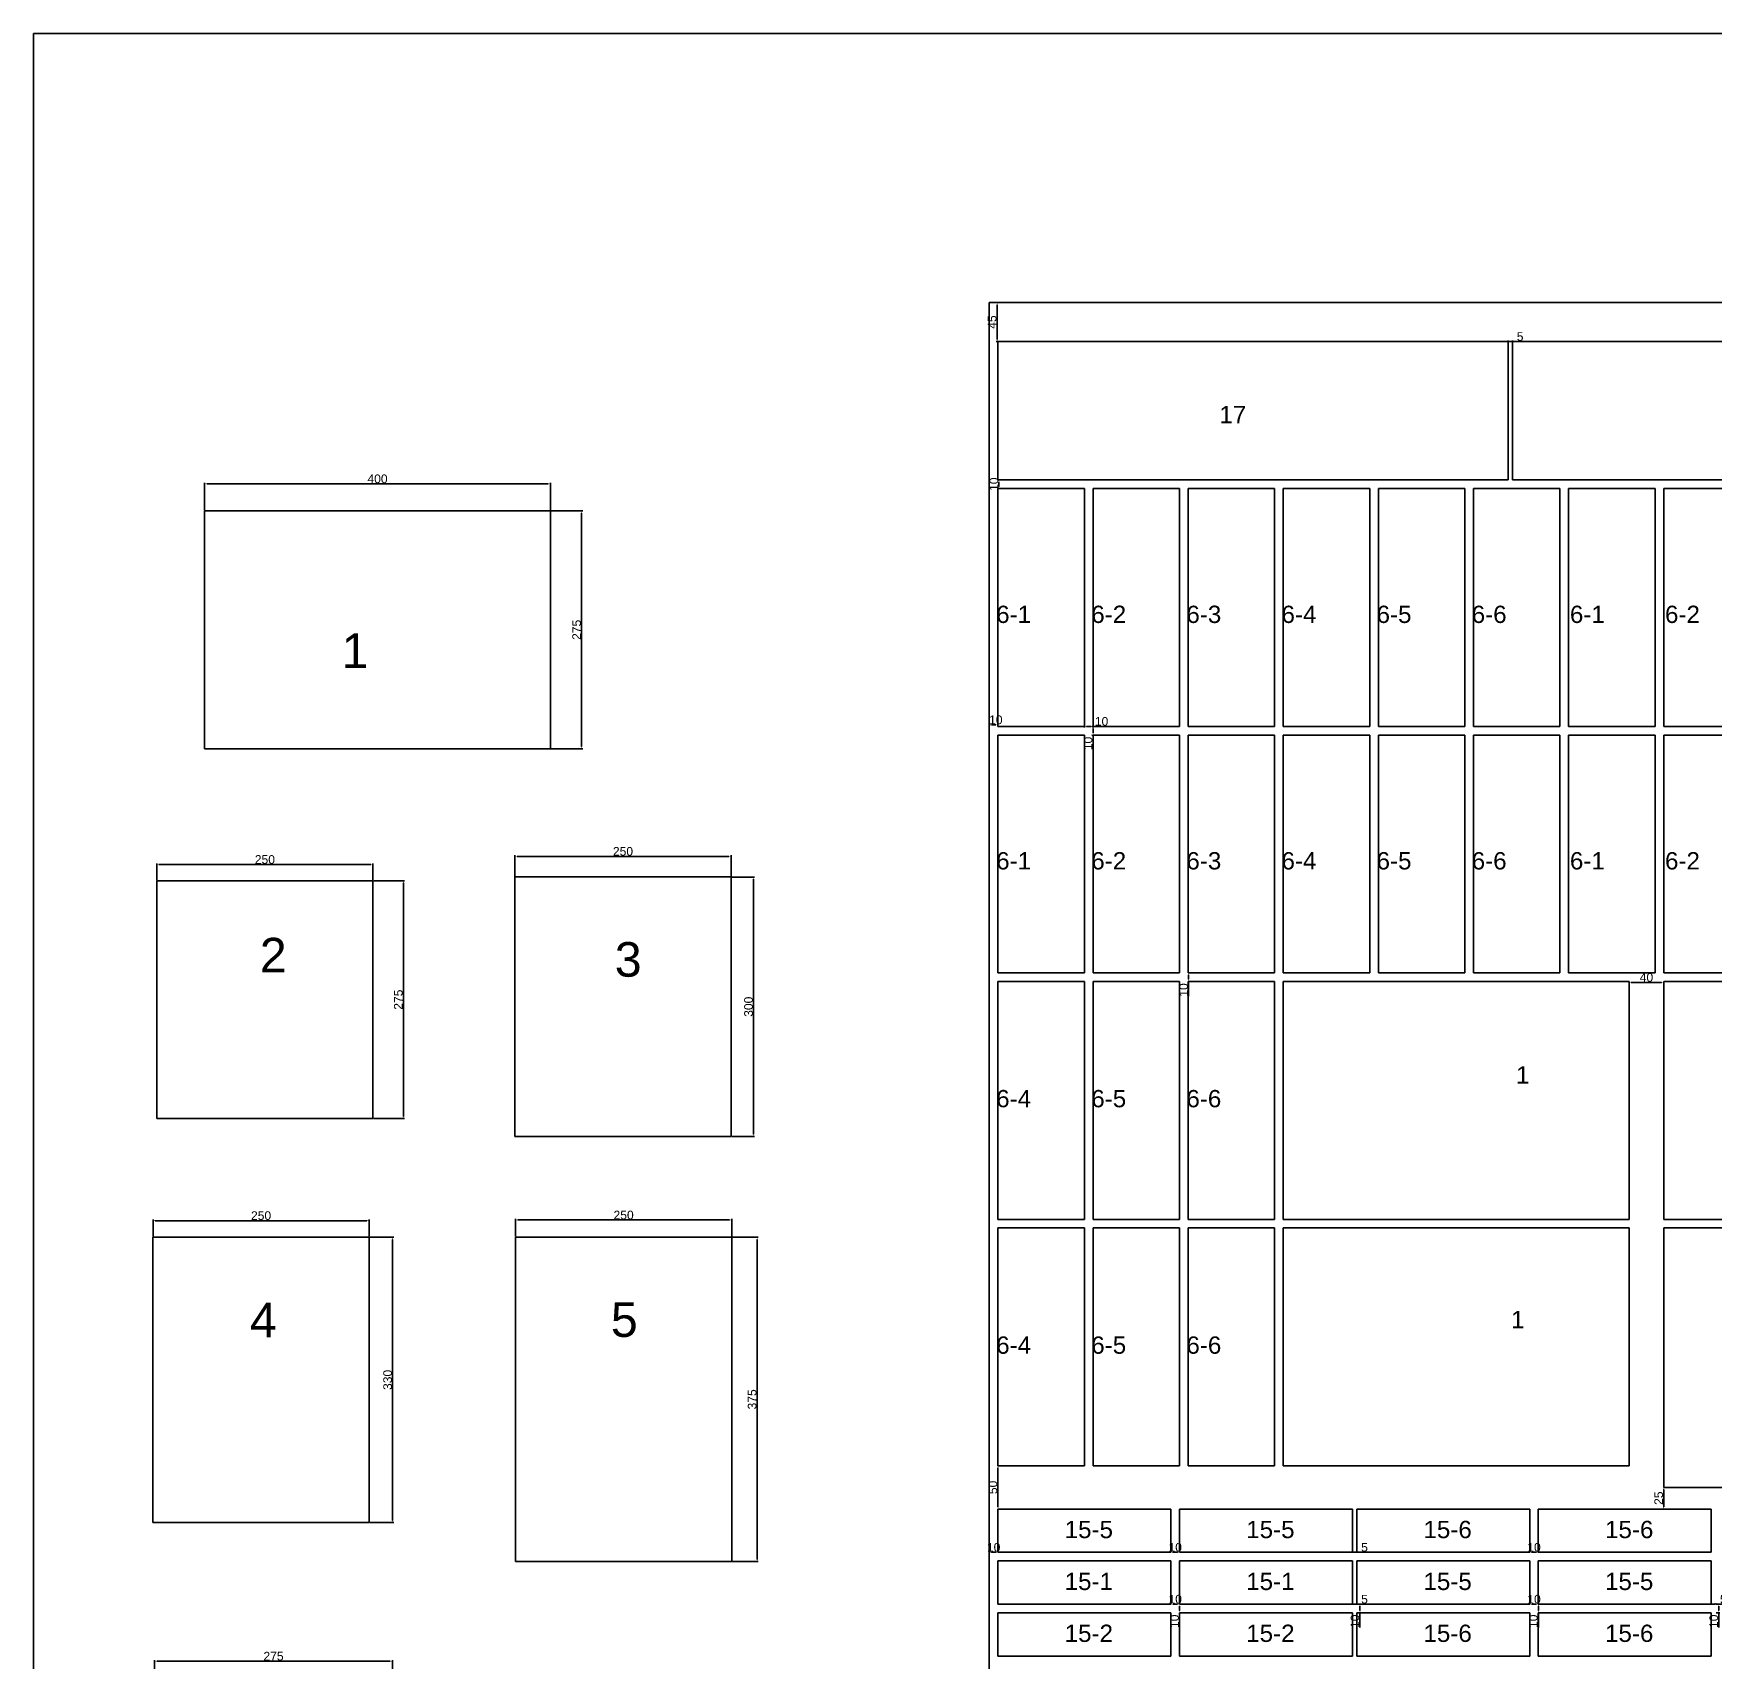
# Model space of a CAD drawing. Header units: millimetres. Extents: x 397 to 22000, y -812 to 12499.
# Drawn here: x 541 to 2484, y 1784 to 3665 of the extents above; entities that cross this region are included whole.
import ezdxf

# ---------------------------------------------------------------- set-up
doc = ezdxf.new("R2010")
doc.units = ezdxf.units.MM
doc.layers.add('尺寸标注', color=6, linetype='Continuous')
doc.layers.add('标号', color=4, linetype='Continuous')
doc.styles.get("Standard").update_dxf_attribs({"font": 'arial.ttf'})
doc.dimstyles.new('ISO-25-JHF', dxfattribs={"dimtxt": 10, "dimasz": 2.5, "dimexe": 1.25, "dimexo": 0.625, "dimtad": 1, "dimtxsty": 'Standard', "dimcen": 2.5, "dimadec": 0, "dimazin": 0, "dimtfac": 1, "dimtmove": 0, "dimatfit": 3, "dimfxl": 1, "dimarcsym": 0})

# ---------------------------------------------------------------- blocks, each defined once
blk = doc.blocks.new('*D27')
at = {"layer": 'Defpoints', "color": 0, "transparency": 16777216}
for p in [(1756.6, 2864.4), (1766.6, 2864.4), (1766.6, 2864.4)]:
    blk.add_point(p, dxfattribs=at)
at = {"layer": '尺寸标注', "color": 0, "lineweight": -2, "transparency": 16777216}
for p, q in [((1756.6, 2863.7), (1756.6, 2863.1)), ((1759.1, 2864.4), (1764.1, 2864.4)), ((1766.6, 2864.4), (1783.7, 2864.4)), ((1766.6, 2863.7), (1766.6, 2863.1))]:
    blk.add_line(p, q, dxfattribs=at)
at = {"layer": '尺寸标注', "color": 0, "transparency": 16777216}
for points in [[(1759.1, 2864.8), (1759.1, 2863.9), (1756.6, 2864.4)], [(1764.1, 2864.8), (1764.1, 2863.9), (1766.6, 2864.4)]]:
    blk.add_solid(points, dxfattribs=at)
at = {"layer": '尺寸标注', "color": 0, "transparency": 16777216, "insert": (1776.4, 2870.1), "char_height": 10, "attachment_point": 5}
blk.add_mtext('10', dxfattribs=at)
blk = doc.blocks.new('*D28')
at = {"layer": 'Defpoints', "color": 0, "transparency": 16777216}
for p in [(1766.6, 2864.4), (1766.6, 2854.4), (1766.6, 2854.4)]:
    blk.add_point(p, dxfattribs=at)
at = {"layer": '尺寸标注', "color": 0, "lineweight": -2, "transparency": 16777216}
for p, q in [((1765.9, 2864.4), (1765.3, 2864.4)), ((1766.6, 2861.9), (1766.6, 2856.9)), ((1765.9, 2854.4), (1765.3, 2854.4)), ((1766.6, 2854.4), (1766.6, 2837.3))]:
    blk.add_line(p, q, dxfattribs=at)
at = {"layer": '尺寸标注', "color": 0, "transparency": 16777216}
for points in [[(1766.1, 2861.9), (1767, 2861.9), (1766.6, 2864.4)], [(1766.1, 2856.9), (1767, 2856.9), (1766.6, 2854.4)]]:
    blk.add_solid(points, dxfattribs=at)
at = {"layer": '尺寸标注', "color": 0, "transparency": 16777216, "insert": (1760.8, 2844.6), "char_height": 10, "attachment_point": 5, "rotation": 90}
blk.add_mtext('10', dxfattribs=at)
blk = doc.blocks.new('*D29')
at = {"layer": 'Defpoints', "color": 0, "transparency": 16777216}
for p in [(1866.6, 1849.4), (1866.6, 1839.4), (1866.6, 1839.4)]:
    blk.add_point(p, dxfattribs=at)
at = {"layer": '尺寸标注', "color": 0, "lineweight": -2, "transparency": 16777216}
for p, q in [((1866.6, 1846.9), (1866.6, 1841.9)), ((1867.2, 1849.4), (1867.8, 1849.4)), ((1866.6, 1839.4), (1866.6, 1822.3)), ((1867.2, 1839.4), (1867.8, 1839.4))]:
    blk.add_line(p, q, dxfattribs=at)
at = {"layer": '尺寸标注', "color": 0, "transparency": 16777216}
for points in [[(1866.1, 1846.9), (1867, 1846.9), (1866.6, 1849.4)], [(1866.1, 1841.9), (1867, 1841.9), (1866.6, 1839.4)]]:
    blk.add_solid(points, dxfattribs=at)
at = {"layer": '尺寸标注', "color": 0, "transparency": 16777216, "insert": (1860.8, 1829.6), "char_height": 10, "attachment_point": 5, "rotation": 90}
blk.add_mtext('10', dxfattribs=at)
blk = doc.blocks.new('*D30')
at = {"layer": 'Defpoints', "color": 0, "transparency": 16777216}
for p in [(1856.6, 1849.4), (1866.6, 1849.4), (1866.6, 1849.4)]:
    blk.add_point(p, dxfattribs=at)
at = {"layer": '尺寸标注', "color": 0, "lineweight": -2, "transparency": 16777216}
for p, q in [((1856.6, 1850), (1856.6, 1850.6)), ((1859.1, 1849.4), (1864.1, 1849.4)), ((1866.6, 1850), (1866.6, 1850.6))]:
    blk.add_line(p, q, dxfattribs=at)
at = {"layer": '尺寸标注', "color": 0, "transparency": 16777216}
for points in [[(1859.1, 1849.8), (1859.1, 1848.9), (1856.6, 1849.4)], [(1864.1, 1849.8), (1864.1, 1848.9), (1866.6, 1849.4)]]:
    blk.add_solid(points, dxfattribs=at)
at = {"layer": '尺寸标注', "color": 0, "transparency": 16777216, "insert": (1861.6, 1855.1), "char_height": 10, "attachment_point": 5}
blk.add_mtext('10', dxfattribs=at)
blk = doc.blocks.new('*D31')
at = {"layer": 'Defpoints', "color": 0, "transparency": 16777216}
for p in [(2066.6, 1849.4), (2071.6, 1849.4), (2071.6, 1849.4)]:
    blk.add_point(p, dxfattribs=at)
at = {"layer": '尺寸标注', "color": 0, "lineweight": -2, "transparency": 16777216}
for p, q in [((2064.1, 1849.4), (2061.6, 1849.4)), ((2066.6, 1850), (2066.6, 1850.6)), ((2066.6, 1849.4), (2071.6, 1849.4)), ((2071.6, 1850), (2071.6, 1850.6)), ((2074.1, 1849.4), (2084.4, 1849.4))]:
    blk.add_line(p, q, dxfattribs=at)
at = {"layer": '尺寸标注', "color": 0, "transparency": 16777216}
for points in [[(2064.1, 1849.8), (2064.1, 1848.9), (2066.6, 1849.4)], [(2074.1, 1849.8), (2074.1, 1848.9), (2071.6, 1849.4)]]:
    blk.add_solid(points, dxfattribs=at)
at = {"layer": '尺寸标注', "color": 0, "transparency": 16777216, "insert": (2080.5, 1855.1), "char_height": 10, "attachment_point": 5}
blk.add_mtext('5', dxfattribs=at)
blk = doc.blocks.new('*D32')
at = {"layer": 'Defpoints', "color": 0, "transparency": 16777216}
for p in [(2071.6, 1849.4), (2071.6, 1839.4), (2075.3, 1839.4)]:
    blk.add_point(p, dxfattribs=at)
at = {"layer": '尺寸标注', "color": 0, "lineweight": -2, "transparency": 16777216}
for p, q in [((2072.2, 1849.4), (2076.5, 1849.4)), ((2075.3, 1846.9), (2075.3, 1841.9)), ((2072.2, 1839.4), (2076.5, 1839.4)), ((2075.3, 1839.4), (2075.3, 1822.3))]:
    blk.add_line(p, q, dxfattribs=at)
at = {"layer": '尺寸标注', "color": 0, "transparency": 16777216}
for points in [[(2074.9, 1846.9), (2075.7, 1846.9), (2075.3, 1849.4)], [(2074.9, 1841.9), (2075.7, 1841.9), (2075.3, 1839.4)]]:
    blk.add_solid(points, dxfattribs=at)
at = {"layer": '尺寸标注', "color": 0, "transparency": 16777216, "insert": (2069.5, 1829.6), "char_height": 10, "attachment_point": 5, "rotation": 90}
blk.add_mtext('10', dxfattribs=at)
blk = doc.blocks.new('*D2')
at = {"layer": 'Defpoints', "color": 0, "transparency": 16777216}
for p in [(2281.6, 1849.4), (2281.6, 1839.4), (2281.6, 1839.4)]:
    blk.add_point(p, dxfattribs=at)
at = {"layer": '尺寸标注', "color": 0, "lineweight": -2, "transparency": 16777216}
for p, q in [((2281.6, 1846.9), (2281.6, 1841.9)), ((2282.2, 1849.4), (2282.8, 1849.4)), ((2281.6, 1839.4), (2281.6, 1822.3)), ((2282.2, 1839.4), (2282.8, 1839.4))]:
    blk.add_line(p, q, dxfattribs=at)
at = {"layer": '尺寸标注', "color": 0, "transparency": 16777216}
for points in [[(2281.1, 1846.9), (2282, 1846.9), (2281.6, 1849.4)], [(2281.1, 1841.9), (2282, 1841.9), (2281.6, 1839.4)]]:
    blk.add_solid(points, dxfattribs=at)
at = {"layer": '尺寸标注', "color": 0, "transparency": 16777216, "insert": (2275.8, 1829.6), "char_height": 10, "attachment_point": 5, "rotation": 90}
blk.add_mtext('10', dxfattribs=at)
blk = doc.blocks.new('*D3')
at = {"layer": 'Defpoints', "color": 0, "transparency": 16777216}
for p in [(2271.6, 1849.4), (2281.6, 1849.4), (2281.6, 1849.4)]:
    blk.add_point(p, dxfattribs=at)
at = {"layer": '尺寸标注', "color": 0, "lineweight": -2, "transparency": 16777216}
for p, q in [((2271.6, 1850), (2271.6, 1850.6)), ((2274.1, 1849.4), (2279.1, 1849.4)), ((2281.6, 1850), (2281.6, 1850.6))]:
    blk.add_line(p, q, dxfattribs=at)
at = {"layer": '尺寸标注', "color": 0, "transparency": 16777216}
for points in [[(2274.1, 1849.8), (2274.1, 1848.9), (2271.6, 1849.4)], [(2279.1, 1849.8), (2279.1, 1848.9), (2281.6, 1849.4)]]:
    blk.add_solid(points, dxfattribs=at)
at = {"layer": '尺寸标注', "color": 0, "transparency": 16777216, "insert": (2276.6, 1855.1), "char_height": 10, "attachment_point": 5}
blk.add_mtext('10', dxfattribs=at)
blk = doc.blocks.new('*D4')
at = {"layer": 'Defpoints', "color": 0, "transparency": 16777216}
for p in [(2481.6, 1849.4), (2486.6, 1849.4), (2486.6, 1849.4)]:
    blk.add_point(p, dxfattribs=at)
at = {"layer": '尺寸标注', "color": 0, "lineweight": -2, "transparency": 16777216}
for p, q in [((2479.1, 1849.4), (2476.6, 1849.4)), ((2481.6, 1850), (2481.6, 1850.6)), ((2481.6, 1849.4), (2486.6, 1849.4)), ((2486.6, 1850), (2486.6, 1850.6)), ((2489.1, 1849.4), (2499.4, 1849.4))]:
    blk.add_line(p, q, dxfattribs=at)
at = {"layer": '尺寸标注', "color": 0, "transparency": 16777216}
for points in [[(2479.1, 1849.8), (2479.1, 1848.9), (2481.6, 1849.4)], [(2489.1, 1849.8), (2489.1, 1848.9), (2486.6, 1849.4)]]:
    blk.add_solid(points, dxfattribs=at)
at = {"layer": '尺寸标注', "color": 0, "transparency": 16777216, "insert": (2495.5, 1855.1), "char_height": 10, "attachment_point": 5}
blk.add_mtext('5', dxfattribs=at)
blk = doc.blocks.new('*D5')
at = {"layer": 'Defpoints', "color": 0, "transparency": 16777216}
for p in [(2486.6, 1849.4), (2486.6, 1839.4), (2490.3, 1839.4)]:
    blk.add_point(p, dxfattribs=at)
at = {"layer": '尺寸标注', "color": 0, "lineweight": -2, "transparency": 16777216}
for p, q in [((2487.2, 1849.4), (2491.5, 1849.4)), ((2490.3, 1846.9), (2490.3, 1841.9)), ((2487.2, 1839.4), (2491.5, 1839.4)), ((2490.3, 1839.4), (2490.3, 1822.3))]:
    blk.add_line(p, q, dxfattribs=at)
at = {"layer": '尺寸标注', "color": 0, "transparency": 16777216}
for points in [[(2489.9, 1846.9), (2490.7, 1846.9), (2490.3, 1849.4)], [(2489.9, 1841.9), (2490.7, 1841.9), (2490.3, 1839.4)]]:
    blk.add_solid(points, dxfattribs=at)
at = {"layer": '尺寸标注', "color": 0, "transparency": 16777216, "insert": (2484.5, 1829.6), "char_height": 10, "attachment_point": 5, "rotation": 90}
blk.add_mtext('10', dxfattribs=at)
blk = doc.blocks.new('*D33')
at = {"layer": 'Defpoints', "color": 0, "transparency": 16777216}
for p in [(1876.6, 2579.4), (1876.6, 2569.4), (1877, 2569.4)]:
    blk.add_point(p, dxfattribs=at)
at = {"layer": '尺寸标注', "color": 0, "lineweight": -2, "transparency": 16777216}
for p, q in [((1877, 2576.9), (1877, 2571.9)), ((1877, 2569.4), (1877, 2552.3)), ((1877.2, 2579.4), (1878.3, 2579.4)), ((1877.2, 2569.4), (1878.3, 2569.4))]:
    blk.add_line(p, q, dxfattribs=at)
at = {"layer": '尺寸标注', "color": 0, "transparency": 16777216}
for points in [[(1876.6, 2576.9), (1877.5, 2576.9), (1877, 2579.4)], [(1876.6, 2571.9), (1877.5, 2571.9), (1877, 2569.4)]]:
    blk.add_solid(points, dxfattribs=at)
at = {"layer": '尺寸标注', "color": 0, "transparency": 16777216, "insert": (1871.3, 2559.6), "char_height": 10, "attachment_point": 5, "rotation": 90}
blk.add_mtext('10', dxfattribs=at)
blk = doc.blocks.new('*D34')
at = {"layer": 'Defpoints', "color": 0, "transparency": 16777216}
for p in [(1646.6, 2866.2), (1646.6, 2864.4), (1656.6, 2864.4)]:
    blk.add_point(p, dxfattribs=at)
at = {"layer": '尺寸标注', "color": 0, "lineweight": -2, "transparency": 16777216}
for p, q in [((1646.6, 2865), (1646.6, 2867.4)), ((1654.1, 2866.2), (1649.1, 2866.2)), ((1656.6, 2865), (1656.6, 2867.4))]:
    blk.add_line(p, q, dxfattribs=at)
at = {"layer": '尺寸标注', "color": 0, "transparency": 16777216}
for points in [[(1649.1, 2866.6), (1649.1, 2865.8), (1646.6, 2866.2)], [(1654.1, 2866.6), (1654.1, 2865.8), (1656.6, 2866.2)]]:
    blk.add_solid(points, dxfattribs=at)
at = {"layer": '尺寸标注', "color": 0, "transparency": 16777216, "insert": (1654.1, 2871.9), "char_height": 10, "attachment_point": 5}
blk.add_mtext('10', dxfattribs=at)
blk = doc.blocks.new('*D37')
at = {"layer": 'Defpoints', "color": 0, "transparency": 16777216}
for p in [(1856.6, 1909.4), (1866.6, 1909.4), (1866.6, 1909.4)]:
    blk.add_point(p, dxfattribs=at)
at = {"layer": '尺寸标注', "color": 0, "lineweight": -2, "transparency": 16777216}
for p, q in [((1856.6, 1910), (1856.6, 1910.6)), ((1859.1, 1909.4), (1864.1, 1909.4)), ((1866.6, 1910), (1866.6, 1910.6))]:
    blk.add_line(p, q, dxfattribs=at)
at = {"layer": '尺寸标注', "color": 0, "transparency": 16777216}
for points in [[(1859.1, 1909.8), (1859.1, 1908.9), (1856.6, 1909.4)], [(1864.1, 1909.8), (1864.1, 1908.9), (1866.6, 1909.4)]]:
    blk.add_solid(points, dxfattribs=at)
at = {"layer": '尺寸标注', "color": 0, "transparency": 16777216, "insert": (1861.6, 1915.1), "char_height": 10, "attachment_point": 5}
blk.add_mtext('10', dxfattribs=at)
blk = doc.blocks.new('*D38')
at = {"layer": 'Defpoints', "color": 0, "transparency": 16777216}
for p in [(2066.6, 1909.4), (2071.6, 1909.4), (2071.6, 1909.4)]:
    blk.add_point(p, dxfattribs=at)
at = {"layer": '尺寸标注', "color": 0, "lineweight": -2, "transparency": 16777216}
for p, q in [((2064.1, 1909.4), (2061.6, 1909.4)), ((2066.6, 1910), (2066.6, 1910.6)), ((2066.6, 1909.4), (2071.6, 1909.4)), ((2071.6, 1910), (2071.6, 1910.6)), ((2074.1, 1909.4), (2084.4, 1909.4))]:
    blk.add_line(p, q, dxfattribs=at)
at = {"layer": '尺寸标注', "color": 0, "transparency": 16777216}
for points in [[(2064.1, 1909.8), (2064.1, 1908.9), (2066.6, 1909.4)], [(2074.1, 1909.8), (2074.1, 1908.9), (2071.6, 1909.4)]]:
    blk.add_solid(points, dxfattribs=at)
at = {"layer": '尺寸标注', "color": 0, "transparency": 16777216, "insert": (2080.5, 1915.1), "char_height": 10, "attachment_point": 5}
blk.add_mtext('5', dxfattribs=at)
blk = doc.blocks.new('*D18')
at = {"layer": 'Defpoints', "color": 0, "transparency": 16777216}
for p in [(2271.6, 1909.4), (2281.6, 1909.4), (2281.6, 1909.4)]:
    blk.add_point(p, dxfattribs=at)
at = {"layer": '尺寸标注', "color": 0, "lineweight": -2, "transparency": 16777216}
for p, q in [((2271.6, 1910), (2271.6, 1910.6)), ((2274.1, 1909.4), (2279.1, 1909.4)), ((2281.6, 1910), (2281.6, 1910.6))]:
    blk.add_line(p, q, dxfattribs=at)
at = {"layer": '尺寸标注', "color": 0, "transparency": 16777216}
for points in [[(2274.1, 1909.8), (2274.1, 1908.9), (2271.6, 1909.4)], [(2279.1, 1909.8), (2279.1, 1908.9), (2281.6, 1909.4)]]:
    blk.add_solid(points, dxfattribs=at)
at = {"layer": '尺寸标注', "color": 0, "transparency": 16777216, "insert": (2276.6, 1915.1), "char_height": 10, "attachment_point": 5}
blk.add_mtext('10', dxfattribs=at)
blk = doc.blocks.new('*D40')
at = {"layer": 'Defpoints', "color": 0, "transparency": 16777216}
for p in [(1646.6, 1909.4), (1646.6, 1909.4), (1656.6, 1909.4)]:
    blk.add_point(p, dxfattribs=at)
at = {"layer": '尺寸标注', "color": 0, "lineweight": -2, "transparency": 16777216}
for p, q in [((1646.6, 1910), (1646.6, 1910.6)), ((1654.1, 1909.4), (1649.1, 1909.4)), ((1656.6, 1910), (1656.6, 1910.6))]:
    blk.add_line(p, q, dxfattribs=at)
at = {"layer": '尺寸标注', "color": 0, "transparency": 16777216}
for points in [[(1649.1, 1909.8), (1649.1, 1908.9), (1646.6, 1909.4)], [(1654.1, 1909.8), (1654.1, 1908.9), (1656.6, 1909.4)]]:
    blk.add_solid(points, dxfattribs=at)
at = {"layer": '尺寸标注', "color": 0, "transparency": 16777216, "insert": (1651.6, 1915.1), "char_height": 10, "attachment_point": 5}
blk.add_mtext('10', dxfattribs=at)
blk = doc.blocks.new('*D42')
at = {"layer": 'Defpoints', "color": 0, "transparency": 16777216}
for p in [(2386.6, 2569.4), (2426.6, 2569.4), (2426.6, 2568.3)]:
    blk.add_point(p, dxfattribs=at)
at = {"layer": '尺寸标注', "color": 0, "lineweight": -2, "transparency": 16777216}
for p, q in [((2386.6, 2568.7), (2386.6, 2567)), ((2389.1, 2568.3), (2424.1, 2568.3)), ((2426.6, 2568.7), (2426.6, 2567))]:
    blk.add_line(p, q, dxfattribs=at)
at = {"layer": '尺寸标注', "color": 0, "transparency": 16777216}
for points in [[(2389.1, 2568.7), (2389.1, 2567.9), (2386.6, 2568.3)], [(2424.1, 2568.7), (2424.1, 2567.9), (2426.6, 2568.3)]]:
    blk.add_solid(points, dxfattribs=at)
at = {"layer": '尺寸标注', "color": 0, "transparency": 16777216, "insert": (2406.6, 2574), "char_height": 10, "attachment_point": 5}
blk.add_mtext('40', dxfattribs=at)
blk = doc.blocks.new('*D46')
at = {"layer": 'Defpoints', "color": 0, "transparency": 16777216}
for p in [(1656.6, 3149.4), (1657.6, 3149.4), (1656.6, 3139.4)]:
    blk.add_point(p, dxfattribs=at)
at = {"layer": '尺寸标注', "color": 0, "lineweight": -2, "transparency": 16777216}
for p, q in [((1657.2, 3149.4), (1658.9, 3149.4)), ((1657.2, 3139.4), (1658.9, 3139.4)), ((1657.6, 3141.9), (1657.6, 3146.9))]:
    blk.add_line(p, q, dxfattribs=at)
at = {"layer": '尺寸标注', "color": 0, "transparency": 16777216}
for points in [[(1657.2, 3146.9), (1658.1, 3146.9), (1657.6, 3149.4)], [(1657.2, 3141.9), (1658.1, 3141.9), (1657.6, 3139.4)]]:
    blk.add_solid(points, dxfattribs=at)
at = {"layer": '尺寸标注', "color": 0, "transparency": 16777216, "insert": (1651.9, 3144.4), "char_height": 10, "attachment_point": 5, "rotation": 90}
blk.add_mtext('10', dxfattribs=at)
blk = doc.blocks.new('*D47')
at = {"layer": 'Defpoints', "color": 0, "transparency": 16777216}
for p in [(1139, 3144.8), (739, 3113.5), (1139, 3113.5)]:
    blk.add_point(p, dxfattribs=at)
at = {"layer": '尺寸标注', "color": 0, "lineweight": -2, "transparency": 16777216}
for p, q in [((739, 3114.2), (739, 3146.1)), ((741.5, 3144.8), (1136.5, 3144.8)), ((1139, 3114.2), (1139, 3146.1))]:
    blk.add_line(p, q, dxfattribs=at)
at = {"layer": '尺寸标注', "color": 0, "transparency": 16777216}
for points in [[(741.5, 3145.2), (741.5, 3144.4), (739, 3144.8)], [(1136.5, 3145.2), (1136.5, 3144.4), (1139, 3144.8)]]:
    blk.add_solid(points, dxfattribs=at)
at = {"layer": '尺寸标注', "color": 0, "transparency": 16777216, "insert": (939, 3150.6), "char_height": 10, "attachment_point": 5}
blk.add_mtext('400', dxfattribs=at)
blk = doc.blocks.new('*D48')
at = {"layer": 'Defpoints', "color": 0, "transparency": 16777216}
for p in [(1139, 3113.5), (1139, 2838.5), (1175, 2838.5)]:
    blk.add_point(p, dxfattribs=at)
at = {"layer": '尺寸标注', "color": 0, "lineweight": -2, "transparency": 16777216}
for p, q in [((1139.6, 3113.5), (1176.3, 3113.5)), ((1175, 3111), (1175, 2841)), ((1139.6, 2838.5), (1176.3, 2838.5))]:
    blk.add_line(p, q, dxfattribs=at)
at = {"layer": '尺寸标注', "color": 0, "transparency": 16777216}
for points in [[(1174.6, 3111), (1175.4, 3111), (1175, 3113.5)], [(1174.6, 2841), (1175.4, 2841), (1175, 2838.5)]]:
    blk.add_solid(points, dxfattribs=at)
at = {"layer": '尺寸标注', "color": 0, "transparency": 16777216, "insert": (1169.3, 2976), "char_height": 10, "attachment_point": 5, "rotation": 90}
blk.add_mtext('275', dxfattribs=at)
blk = doc.blocks.new('*D49')
at = {"layer": 'Defpoints', "color": 0, "transparency": 16777216}
for p in [(933.7, 2704.6), (683.7, 2685.9), (933.7, 2685.9)]:
    blk.add_point(p, dxfattribs=at)
at = {"layer": '尺寸标注', "color": 0, "lineweight": -2, "transparency": 16777216}
for p, q in [((683.7, 2686.6), (683.7, 2705.9)), ((686.2, 2704.6), (931.2, 2704.6)), ((933.7, 2686.6), (933.7, 2705.9))]:
    blk.add_line(p, q, dxfattribs=at)
at = {"layer": '尺寸标注', "color": 0, "transparency": 16777216}
for points in [[(686.2, 2705), (686.2, 2704.2), (683.7, 2704.6)], [(931.2, 2705), (931.2, 2704.2), (933.7, 2704.6)]]:
    blk.add_solid(points, dxfattribs=at)
at = {"layer": '尺寸标注', "color": 0, "transparency": 16777216, "insert": (808.7, 2710.4), "char_height": 10, "attachment_point": 5}
blk.add_mtext('250', dxfattribs=at)
blk = doc.blocks.new('*D50')
at = {"layer": 'Defpoints', "color": 0, "transparency": 16777216}
for p in [(933.7, 2685.9), (933.7, 2410.9), (968.9, 2410.9)]:
    blk.add_point(p, dxfattribs=at)
at = {"layer": '尺寸标注', "color": 0, "lineweight": -2, "transparency": 16777216}
for p, q in [((934.3, 2685.9), (970.1, 2685.9)), ((968.9, 2683.4), (968.9, 2413.4)), ((934.3, 2410.9), (970.1, 2410.9))]:
    blk.add_line(p, q, dxfattribs=at)
at = {"layer": '尺寸标注', "color": 0, "transparency": 16777216}
for points in [[(968.5, 2683.4), (969.3, 2683.4), (968.9, 2685.9)], [(968.5, 2413.4), (969.3, 2413.4), (968.9, 2410.9)]]:
    blk.add_solid(points, dxfattribs=at)
at = {"layer": '尺寸标注', "color": 0, "transparency": 16777216, "insert": (963.1, 2548.4), "char_height": 10, "attachment_point": 5, "rotation": 90}
blk.add_mtext('275', dxfattribs=at)
blk = doc.blocks.new('*D51')
at = {"layer": 'Defpoints', "color": 0, "transparency": 16777216}
for p in [(1347.9, 2714), (1097.9, 2690.2), (1347.9, 2690.2)]:
    blk.add_point(p, dxfattribs=at)
at = {"layer": '尺寸标注', "color": 0, "lineweight": -2, "transparency": 16777216}
for p, q in [((1097.9, 2690.9), (1097.9, 2715.3)), ((1100.4, 2714), (1345.4, 2714)), ((1347.9, 2690.9), (1347.9, 2715.3))]:
    blk.add_line(p, q, dxfattribs=at)
at = {"layer": '尺寸标注', "color": 0, "transparency": 16777216}
for points in [[(1100.4, 2714.4), (1100.4, 2713.6), (1097.9, 2714)], [(1345.4, 2714.4), (1345.4, 2713.6), (1347.9, 2714)]]:
    blk.add_solid(points, dxfattribs=at)
at = {"layer": '尺寸标注', "color": 0, "transparency": 16777216, "insert": (1222.9, 2719.8), "char_height": 10, "attachment_point": 5}
blk.add_mtext('250', dxfattribs=at)
blk = doc.blocks.new('*D52')
at = {"layer": 'Defpoints', "color": 0, "transparency": 16777216}
for p in [(1347.9, 2690.2), (1347.9, 2390.2), (1373.8, 2390.2)]:
    blk.add_point(p, dxfattribs=at)
at = {"layer": '尺寸标注', "color": 0, "lineweight": -2, "transparency": 16777216}
for p, q in [((1348.6, 2690.2), (1375.1, 2690.2)), ((1373.8, 2687.7), (1373.8, 2392.7)), ((1348.6, 2390.2), (1375.1, 2390.2))]:
    blk.add_line(p, q, dxfattribs=at)
at = {"layer": '尺寸标注', "color": 0, "transparency": 16777216}
for points in [[(1373.4, 2687.7), (1374.3, 2687.7), (1373.8, 2690.2)], [(1373.4, 2392.7), (1374.3, 2392.7), (1373.8, 2390.2)]]:
    blk.add_solid(points, dxfattribs=at)
at = {"layer": '尺寸标注', "color": 0, "transparency": 16777216, "insert": (1368.1, 2540.2), "char_height": 10, "attachment_point": 5, "rotation": 90}
blk.add_mtext('300', dxfattribs=at)
blk = doc.blocks.new('*D53')
at = {"layer": 'Defpoints', "color": 0, "transparency": 16777216}
for p in [(929.3, 2292.8), (679.3, 2273.7), (929.3, 2273.7)]:
    blk.add_point(p, dxfattribs=at)
at = {"layer": '尺寸标注', "color": 0, "lineweight": -2, "transparency": 16777216}
for p, q in [((679.3, 2274.4), (679.3, 2294.1)), ((681.8, 2292.8), (926.8, 2292.8)), ((929.3, 2274.4), (929.3, 2294.1))]:
    blk.add_line(p, q, dxfattribs=at)
at = {"layer": '尺寸标注', "color": 0, "transparency": 16777216}
for points in [[(681.8, 2293.3), (681.8, 2292.4), (679.3, 2292.8)], [(926.8, 2293.3), (926.8, 2292.4), (929.3, 2292.8)]]:
    blk.add_solid(points, dxfattribs=at)
at = {"layer": '尺寸标注', "color": 0, "transparency": 16777216, "insert": (804.3, 2298.6), "char_height": 10, "attachment_point": 5}
blk.add_mtext('250', dxfattribs=at)
blk = doc.blocks.new('*D54')
at = {"layer": 'Defpoints', "color": 0, "transparency": 16777216}
for p in [(929.3, 2273.7), (929.3, 1943.7), (956.4, 1943.7)]:
    blk.add_point(p, dxfattribs=at)
at = {"layer": '尺寸标注', "color": 0, "lineweight": -2, "transparency": 16777216}
for p, q in [((929.9, 2273.7), (957.7, 2273.7)), ((956.4, 2271.2), (956.4, 1946.2)), ((929.9, 1943.7), (957.7, 1943.7))]:
    blk.add_line(p, q, dxfattribs=at)
at = {"layer": '尺寸标注', "color": 0, "transparency": 16777216}
for points in [[(956, 2271.2), (956.9, 2271.2), (956.4, 2273.7)], [(956, 1946.2), (956.9, 1946.2), (956.4, 1943.7)]]:
    blk.add_solid(points, dxfattribs=at)
at = {"layer": '尺寸标注', "color": 0, "transparency": 16777216, "insert": (950.7, 2108.7), "char_height": 10, "attachment_point": 5, "rotation": 90}
blk.add_mtext('330', dxfattribs=at)
blk = doc.blocks.new('*D55')
at = {"layer": 'Defpoints', "color": 0, "transparency": 16777216}
for p in [(1348.6, 2293.6), (1098.6, 2273.7), (1348.6, 2273.7)]:
    blk.add_point(p, dxfattribs=at)
at = {"layer": '尺寸标注', "color": 0, "lineweight": -2, "transparency": 16777216}
for p, q in [((1098.6, 2274.4), (1098.6, 2294.8)), ((1101.1, 2293.6), (1346.1, 2293.6)), ((1348.6, 2274.4), (1348.6, 2294.8))]:
    blk.add_line(p, q, dxfattribs=at)
at = {"layer": '尺寸标注', "color": 0, "transparency": 16777216}
for points in [[(1101.1, 2294), (1101.1, 2293.2), (1098.6, 2293.6)], [(1346.1, 2294), (1346.1, 2293.2), (1348.6, 2293.6)]]:
    blk.add_solid(points, dxfattribs=at)
at = {"layer": '尺寸标注', "color": 0, "transparency": 16777216, "insert": (1223.6, 2299.3), "char_height": 10, "attachment_point": 5}
blk.add_mtext('250', dxfattribs=at)
blk = doc.blocks.new('*D56')
at = {"layer": 'Defpoints', "color": 0, "transparency": 16777216}
for p in [(1348.6, 2273.7), (1348.6, 1898.7), (1378, 1898.7)]:
    blk.add_point(p, dxfattribs=at)
at = {"layer": '尺寸标注', "color": 0, "lineweight": -2, "transparency": 16777216}
for p, q in [((1349.2, 2273.7), (1379.3, 2273.7)), ((1378, 2271.2), (1378, 1901.2)), ((1349.2, 1898.7), (1379.3, 1898.7))]:
    blk.add_line(p, q, dxfattribs=at)
at = {"layer": '尺寸标注', "color": 0, "transparency": 16777216}
for points in [[(1377.6, 2271.2), (1378.4, 2271.2), (1378, 2273.7)], [(1377.6, 1901.2), (1378.4, 1901.2), (1378, 1898.7)]]:
    blk.add_solid(points, dxfattribs=at)
at = {"layer": '尺寸标注', "color": 0, "transparency": 16777216, "insert": (1372.3, 2086.2), "char_height": 10, "attachment_point": 5, "rotation": 90}
blk.add_mtext('375', dxfattribs=at)
blk = doc.blocks.new('*D57')
at = {"layer": 'Defpoints', "color": 0, "transparency": 16777216}
for p in [(956.2, 1783.5), (681.2, 1756.5), (956.2, 1756.5)]:
    blk.add_point(p, dxfattribs=at)
at = {"layer": '尺寸标注', "color": 0, "lineweight": -2, "transparency": 16777216}
for p, q in [((681.2, 1757.1), (681.2, 1784.7)), ((683.7, 1783.5), (953.7, 1783.5)), ((956.2, 1757.1), (956.2, 1784.7))]:
    blk.add_line(p, q, dxfattribs=at)
at = {"layer": '尺寸标注', "color": 0, "transparency": 16777216}
for points in [[(683.7, 1783.9), (683.7, 1783.1), (681.2, 1783.5)], [(953.7, 1783.9), (953.7, 1783.1), (956.2, 1783.5)]]:
    blk.add_solid(points, dxfattribs=at)
at = {"layer": '尺寸标注', "color": 0, "transparency": 16777216, "insert": (818.7, 1789.2), "char_height": 10, "attachment_point": 5}
blk.add_mtext('275', dxfattribs=at)
blk = doc.blocks.new('*D61')
at = {"layer": 'Defpoints', "color": 0, "transparency": 16777216}
for p in [(2246.6, 3309.4), (2251.6, 3309.4), (2251.6, 3309.4)]:
    blk.add_point(p, dxfattribs=at)
at = {"layer": '尺寸标注', "color": 0, "lineweight": -2, "transparency": 16777216}
for p, q in [((2244.1, 3309.4), (2241.6, 3309.4)), ((2246.6, 3310), (2246.6, 3310.6)), ((2246.6, 3309.4), (2251.6, 3309.4)), ((2251.6, 3310), (2251.6, 3310.6)), ((2254.1, 3309.4), (2264.4, 3309.4))]:
    blk.add_line(p, q, dxfattribs=at)
at = {"layer": '尺寸标注', "color": 0, "transparency": 16777216}
for points in [[(2244.1, 3309.8), (2244.1, 3308.9), (2246.6, 3309.4)], [(2254.1, 3309.8), (2254.1, 3308.9), (2251.6, 3309.4)]]:
    blk.add_solid(points, dxfattribs=at)
at = {"layer": '尺寸标注', "color": 0, "transparency": 16777216, "insert": (2260.5, 3315.1), "char_height": 10, "attachment_point": 5}
blk.add_mtext('5', dxfattribs=at)
blk = doc.blocks.new('*D64')
at = {"layer": 'Defpoints', "color": 0, "transparency": 16777216}
for p in [(1655.6, 3354.4), (1656.6, 3354.4), (1656.6, 3309.4)]:
    blk.add_point(p, dxfattribs=at)
at = {"layer": '尺寸标注', "color": 0, "lineweight": -2, "transparency": 16777216}
for p, q in [((1655.9, 3354.4), (1654.4, 3354.4)), ((1655.6, 3311.9), (1655.6, 3351.9)), ((1655.9, 3309.4), (1654.4, 3309.4))]:
    blk.add_line(p, q, dxfattribs=at)
at = {"layer": '尺寸标注', "color": 0, "transparency": 16777216}
for points in [[(1655.2, 3351.9), (1656.1, 3351.9), (1655.6, 3354.4)], [(1655.2, 3311.9), (1656.1, 3311.9), (1655.6, 3309.4)]]:
    blk.add_solid(points, dxfattribs=at)
at = {"layer": '尺寸标注', "color": 0, "transparency": 16777216, "insert": (1649.9, 3331.9), "char_height": 10, "attachment_point": 5, "rotation": 90}
blk.add_mtext('45', dxfattribs=at)
blk = doc.blocks.new('*D65')
at = {"layer": 'Defpoints', "color": 0, "transparency": 16777216}
for p in [(1656.6, 2009.4), (1656.6, 1959.4), (1656.6, 1959.4)]:
    blk.add_point(p, dxfattribs=at)
at = {"layer": '尺寸标注', "color": 0, "lineweight": -2, "transparency": 16777216}
for p, q in [((1656.6, 2006.9), (1656.6, 1961.9)), ((1657.2, 2009.4), (1657.8, 2009.4)), ((1657.2, 1959.4), (1657.8, 1959.4))]:
    blk.add_line(p, q, dxfattribs=at)
at = {"layer": '尺寸标注', "color": 0, "transparency": 16777216}
for points in [[(1656.1, 2006.9), (1657, 2006.9), (1656.6, 2009.4)], [(1656.1, 1961.9), (1657, 1961.9), (1656.6, 1959.4)]]:
    blk.add_solid(points, dxfattribs=at)
at = {"layer": '尺寸标注', "color": 0, "transparency": 16777216, "insert": (1650.8, 1984.4), "char_height": 10, "attachment_point": 5, "rotation": 90}
blk.add_mtext('50', dxfattribs=at)
blk = doc.blocks.new('*D66')
at = {"layer": 'Defpoints', "color": 0, "transparency": 16777216}
for p in [(2426.6, 1984.4), (2426.6, 1959.4), (2426.6, 1959.4)]:
    blk.add_point(p, dxfattribs=at)
at = {"layer": '尺寸标注', "color": 0, "lineweight": -2, "transparency": 16777216}
for p, q in [((2426.6, 1981.9), (2426.6, 1961.9)), ((2427.2, 1984.4), (2427.8, 1984.4)), ((2427.2, 1959.4), (2427.8, 1959.4))]:
    blk.add_line(p, q, dxfattribs=at)
at = {"layer": '尺寸标注', "color": 0, "transparency": 16777216}
for points in [[(2426.1, 1981.9), (2427, 1981.9), (2426.6, 1984.4)], [(2426.1, 1961.9), (2427, 1961.9), (2426.6, 1959.4)]]:
    blk.add_solid(points, dxfattribs=at)
at = {"layer": '尺寸标注', "color": 0, "transparency": 16777216, "insert": (2420.8, 1971.9), "char_height": 10, "attachment_point": 5, "rotation": 90}
blk.add_mtext('25', dxfattribs=at)

msp = doc.modelspace()

# ---------------------------------------------------------------- linework, layer by layer
for p, q in [((1646.554, 1639.366), (1646.554, 3354.366)), ((4046.554, 3354.366), (1646.554, 3354.366)), ((1656.554, 3309.366), (1656.554, 3149.366)), ((2246.554, 3309.366), (1656.554, 3309.366)), ((2246.554, 3149.366), (2246.554, 3309.366)), ((2251.554, 3309.366), (2251.554, 3149.366)), ((2841.554, 3309.366), (2251.554, 3309.366)), ((1656.554, 3149.366), (2246.554, 3149.366)), ((2251.554, 3149.366), (2841.554, 3149.366)), ((1656.554, 2864.366), (1656.554, 3139.366)), ((1656.554, 3139.366), (1756.554, 3139.366)), ((1756.554, 3139.366), (1756.554, 2864.366)), ((1766.554, 2864.366), (1766.554, 3139.366)), ((1766.554, 3139.366), (1866.554, 3139.366)), ((1866.554, 3139.366), (1866.554, 2864.366)), ((1876.554, 2864.366), (1876.554, 3139.366)), ((1876.554, 3139.366), (1976.554, 3139.366)), ((1976.554, 3139.366), (1976.554, 2864.366)), ((1986.554, 2864.366), (1986.554, 3139.366)), ((1986.554, 3139.366), (2086.554, 3139.366)), ((2086.554, 3139.366), (2086.554, 2864.366)), ((2096.554, 2864.366), (2096.554, 3139.366)), ((2096.554, 3139.366), (2196.554, 3139.366)), ((2196.554, 3139.366), (2196.554, 2864.366)), ((2206.554, 2864.366), (2206.554, 3139.366)), ((2206.554, 3139.366), (2306.554, 3139.366)), ((2306.554, 3139.366), (2306.554, 2864.366)), ((2316.554, 2864.366), (2316.554, 3139.366)), ((2316.554, 3139.366), (2416.554, 3139.366)), ((2416.554, 3139.366), (2416.554, 2864.366)), ((2426.554, 2864.366), (2426.554, 3139.366)), ((2426.554, 3139.366), (2526.554, 3139.366)), ((738.971, 2838.548), (738.971, 3113.548)), ((1138.971, 3113.548), (738.971, 3113.548)), ((1138.971, 3113.548), (1138.971, 2838.548)), ((1756.554, 2864.366), (1656.554, 2864.366)), ((1866.554, 2864.366), (1766.554, 2864.366)), ((1976.554, 2864.366), (1876.554, 2864.366)), ((2086.554, 2864.366), (1986.554, 2864.366)), ((2196.554, 2864.366), (2096.554, 2864.366)), ((2306.554, 2864.366), (2206.554, 2864.366)), ((2416.554, 2864.366), (2316.554, 2864.366)), ((2526.554, 2864.366), (2426.554, 2864.366)), ((1138.971, 2838.548), (738.971, 2838.548)), ((1656.554, 2579.366), (1656.554, 2854.366)), ((1656.554, 2854.366), (1756.554, 2854.366)), ((1756.554, 2854.366), (1756.554, 2579.366)), ((1766.554, 2579.366), (1766.554, 2854.366)), ((1766.554, 2854.366), (1866.554, 2854.366)), ((1866.554, 2854.366), (1866.554, 2579.366)), ((1876.554, 2579.366), (1876.554, 2854.366)), ((1876.554, 2854.366), (1976.554, 2854.366)), ((1976.554, 2854.366), (1976.554, 2579.366)), ((1986.554, 2579.366), (1986.554, 2854.366)), ((1986.554, 2854.366), (2086.554, 2854.366)), ((2086.554, 2854.366), (2086.554, 2579.366)), ((2096.554, 2579.366), (2096.554, 2854.366)), ((2096.554, 2854.366), (2196.554, 2854.366)), ((2196.554, 2854.366), (2196.554, 2579.366)), ((2206.554, 2579.366), (2206.554, 2854.366)), ((2206.554, 2854.366), (2306.554, 2854.366)), ((2306.554, 2854.366), (2306.554, 2579.366)), ((2316.554, 2579.366), (2316.554, 2854.366)), ((2316.554, 2854.366), (2416.554, 2854.366)), ((2416.554, 2854.366), (2416.554, 2579.366)), ((2426.554, 2579.366), (2426.554, 2854.366)), ((2426.554, 2854.366), (2526.554, 2854.366)), ((683.675, 2685.945), (933.675, 2685.945)), ((683.675, 2410.945), (683.675, 2685.945)), ((933.675, 2685.945), (933.675, 2410.945)), ((1347.949, 2690.236), (1097.949, 2690.236)), ((1097.949, 2690.236), (1097.949, 2390.236)), ((1347.949, 2390.236), (1347.949, 2690.236)), ((1756.554, 2579.366), (1656.554, 2579.366)), ((1656.554, 2294.366), (1656.554, 2569.366)), ((1656.554, 2569.366), (1756.554, 2569.366)), ((1756.554, 2569.366), (1756.554, 2294.366)), ((1866.554, 2579.366), (1766.554, 2579.366)), ((1766.554, 2294.366), (1766.554, 2569.366)), ((1766.554, 2569.366), (1866.554, 2569.366)), ((1866.554, 2569.366), (1866.554, 2294.366)), ((1976.554, 2579.366), (1876.554, 2579.366)), ((1876.554, 2294.366), (1876.554, 2569.366)), ((1876.554, 2569.366), (1976.554, 2569.366)), ((1976.554, 2569.366), (1976.554, 2294.366)), ((2086.554, 2579.366), (1986.554, 2579.366)), ((1986.554, 2569.366), (2386.554, 2569.366)), ((1986.554, 2294.366), (1986.554, 2569.366)), ((2196.554, 2579.366), (2096.554, 2579.366)), ((2306.554, 2579.366), (2206.554, 2579.366)), ((2416.554, 2579.366), (2316.554, 2579.366)), ((2386.554, 2569.366), (2386.554, 2294.366)), ((2526.554, 2579.366), (2426.554, 2579.366)), ((2676.554, 2569.366), (2426.554, 2569.366)), ((2426.554, 2569.366), (2426.554, 2294.366)), ((933.675, 2410.945), (683.675, 2410.945)), ((1097.949, 2390.236), (1347.949, 2390.236)), ((1756.554, 2294.366), (1656.554, 2294.366)), ((1866.554, 2294.366), (1766.554, 2294.366)), ((1976.554, 2294.366), (1876.554, 2294.366)), ((2386.554, 2294.366), (1986.554, 2294.366)), ((2426.554, 2294.366), (2676.554, 2294.366)), ((929.278, 2273.74), (679.278, 2273.74)), ((679.278, 2273.74), (679.278, 1943.74)), ((929.278, 1943.74), (929.278, 2273.74)), ((1348.593, 2273.74), (1098.593, 2273.74)), ((1098.593, 2273.74), (1098.593, 1898.74)), ((1348.593, 1898.74), (1348.593, 2273.74)), ((1656.554, 2009.366), (1656.554, 2284.366)), ((1656.554, 2284.366), (1756.554, 2284.366)), ((1756.554, 2284.366), (1756.554, 2009.366)), ((1766.554, 2009.366), (1766.554, 2284.366)), ((1766.554, 2284.366), (1866.554, 2284.366)), ((1866.554, 2284.366), (1866.554, 2009.366)), ((1876.554, 2009.366), (1876.554, 2284.366)), ((1876.554, 2284.366), (1976.554, 2284.366)), ((1976.554, 2284.366), (1976.554, 2009.366)), ((1986.554, 2284.366), (2386.554, 2284.366)), ((1986.554, 2009.366), (1986.554, 2284.366)), ((2386.554, 2284.366), (2386.554, 2009.366)), ((2676.554, 2284.366), (2426.554, 2284.366)), ((2426.554, 2284.366), (2426.554, 1984.366)), ((1756.554, 2009.366), (1656.554, 2009.366)), ((1866.554, 2009.366), (1766.554, 2009.366)), ((1976.554, 2009.366), (1876.554, 2009.366)), ((2386.554, 2009.366), (1986.554, 2009.366)), ((2426.554, 1984.366), (2676.554, 1984.366)), ((679.278, 1943.74), (929.278, 1943.74)), ((1656.554, 1909.366), (1656.554, 1959.366)), ((1656.554, 1959.366), (1856.554, 1959.366)), ((1856.554, 1959.366), (1856.554, 1909.366)), ((1866.554, 1909.366), (1866.554, 1959.366)), ((1866.554, 1959.366), (2066.554, 1959.366)), ((2066.554, 1959.366), (2066.554, 1909.366)), ((2071.554, 1909.366), (2071.554, 1959.366)), ((2071.554, 1959.366), (2271.554, 1959.366)), ((2271.554, 1959.366), (2271.554, 1909.366)), ((2281.554, 1909.366), (2281.554, 1959.366)), ((2281.554, 1959.366), (2481.554, 1959.366)), ((2481.554, 1959.366), (2481.554, 1909.366)), ((1856.554, 1909.366), (1656.554, 1909.366)), ((2066.554, 1909.366), (1866.554, 1909.366)), ((2271.554, 1909.366), (2071.554, 1909.366)), ((2481.554, 1909.366), (2281.554, 1909.366)), ((1098.593, 1898.74), (1348.593, 1898.74)), ((1656.554, 1849.366), (1656.554, 1899.366)), ((1656.554, 1899.366), (1856.554, 1899.366)), ((1856.554, 1899.366), (1856.554, 1849.366)), ((1866.554, 1849.366), (1866.554, 1899.366)), ((1866.554, 1899.366), (2066.554, 1899.366)), ((2066.554, 1899.366), (2066.554, 1849.366)), ((2071.554, 1849.366), (2071.554, 1899.366)), ((2071.554, 1899.366), (2271.554, 1899.366)), ((2271.554, 1899.366), (2271.554, 1849.366)), ((2281.554, 1849.366), (2281.554, 1899.366)), ((2281.554, 1899.366), (2481.554, 1899.366)), ((2481.554, 1899.366), (2481.554, 1849.366)), ((1856.554, 1849.366), (1656.554, 1849.366)), ((2066.554, 1849.366), (1866.554, 1849.366)), ((2271.554, 1849.366), (2071.554, 1849.366)), ((2481.554, 1849.366), (2281.554, 1849.366)), ((1656.554, 1789.366), (1656.554, 1839.366)), ((1656.554, 1839.366), (1856.554, 1839.366)), ((1856.554, 1839.366), (1856.554, 1789.366)), ((1866.554, 1789.366), (1866.554, 1839.366)), ((1866.554, 1839.366), (2066.554, 1839.366)), ((2066.554, 1839.366), (2066.554, 1789.366)), ((2071.554, 1789.366), (2071.554, 1839.366)), ((2071.554, 1839.366), (2271.554, 1839.366)), ((2271.554, 1839.366), (2271.554, 1789.366)), ((2281.554, 1789.366), (2281.554, 1839.366)), ((2281.554, 1839.366), (2481.554, 1839.366)), ((2481.554, 1839.366), (2481.554, 1789.366)), ((1856.554, 1789.366), (1656.554, 1789.366)), ((2066.554, 1789.366), (1866.554, 1789.366)), ((2271.554, 1789.366), (2071.554, 1789.366)), ((2481.554, 1789.366), (2281.554, 1789.366))]:
    msp.add_line(p, q)
msp.add_lwpolyline([(541.191, 3665.437), (4343.541, 3665.437), (4321.763, 786.219), (541.191, 786.219)], close=True)

# ---------------------------------------------------------------- texts
at = {"layer": '标号', "attachment_point": 7}
for s, insert, char_height in [('17 ', (1912.706, 3214.98), 20), ('6-1 ', (1654.496, 2983.654), 20), ('6-2 ', (1764.496, 2983.654), 20), ('6-3 ', (1874.496, 2983.654), 20), ('6-4 ', (1984.496, 2983.654), 20), ('6-5 ', (2094.496, 2983.654), 20), ('6-6 ', (2204.496, 2983.654), 20), ('6-1 ', (2318.081, 2983.654), 20), ('6-2 ', (2428.081, 2983.654), 20), ('1 ', (897.456, 2931.927), 40), ('6-1 ', (1654.496, 2698.654), 20), ('6-2 ', (1764.496, 2698.654), 20), ('6-3 ', (1874.496, 2698.654), 20), ('6-4 ', (1984.496, 2698.654), 20), ('6-5 ', (2094.496, 2698.654), 20), ('6-6 ', (2204.496, 2698.654), 20), ('6-1 ', (2318.081, 2698.654), 20), ('6-2 ', (2428.081, 2698.654), 20), ('2 ', (802.816, 2579.872), 40), ('3 ', (1213.394, 2574.364), 40), ('1 ', (2255.695, 2451.393), 20), ('6-4 ', (1654.496, 2423.654), 20), ('6-5 ', (1764.496, 2423.654), 20), ('6-6 ', (1874.496, 2423.654), 20), ('4 ', (791.258, 2157.868), 40), ('5 ', (1208.855, 2157.868), 40), ('1 ', (2249.964, 2168.494), 20), ('6-4 ', (1654.496, 2138.654), 20), ('6-5 ', (1764.496, 2138.654), 20), ('6-6 ', (1874.496, 2138.654), 20), ('15-5', (1733.709, 1925.429), 20), ('15-5', (1943.709, 1925.429), 20), ('15-6', (2148.709, 1925.429), 20), ('15-6', (2358.709, 1925.429), 20), ('15-1', (1733.709, 1865.429), 20), ('15-1', (1943.709, 1865.429), 20), ('15-5', (2148.709, 1865.429), 20), ('15-5', (2358.709, 1865.429), 20), ('15-2', (1733.709, 1805.429), 20), ('15-2', (1943.709, 1805.429), 20), ('15-6', (2148.709, 1805.429), 20), ('15-6', (2358.709, 1805.429), 20)]:
    msp.add_mtext_dynamic_manual_height_columns(s, width=70.10425, gutter_width=12.5, heights=[0], dxfattribs=dict(at, insert=insert, char_height=char_height))

# ---------------------------------------------------------------- dimensions: what is measured, and where the dimension line sits
at = {"layer": '尺寸标注'}
for p1, p2, distance, picture, middle in [((1656.554, 3309.366), (1656.554, 3354.366), 0.914, '*D64', (1649.93, 3331.866)), ((2246.554, 3309.366), (2251.554, 3309.366), 0, '*D61', (2260.494, 3315.076)), ((738.971, 3113.548), (1138.971, 3113.548), 31.285, '*D47', (938.971, 3150.564)), ((1138.971, 3113.548), (1138.971, 2838.548), 36.055, '*D48', (1169.296, 2976.048)), ((1756.554, 2864.366), (1766.554, 2864.366), 0, '*D27', (1776.353, 2870.096)), ((1766.554, 2864.366), (1766.554, 2854.366), 0, '*D28', (1760.823, 2844.566)), ((1097.949, 2690.236), (1347.949, 2690.236), 23.795, '*D51', (1222.949, 2719.762)), ((683.675, 2685.945), (933.675, 2685.945), 18.678, '*D49', (808.675, 2710.353)), ((933.675, 2685.945), (933.675, 2410.945), 35.203, '*D50', (963.148, 2548.445)), ((1347.949, 2690.236), (1347.949, 2390.236), 25.896, '*D52', (1368.11, 2540.236)), ((1876.554, 2579.366), (1876.554, 2569.366), 0.492, '*D33', (1871.315, 2559.566)), ((2386.554, 2569.366), (2426.554, 2569.366), -1.086, '*D42', (2406.554, 2574.01)), ((679.278, 2273.74), (929.278, 2273.74), 19.102, '*D53', (804.278, 2298.573)), ((1098.593, 2273.74), (1348.593, 2273.74), 19.848, '*D55', (1223.593, 2299.319)), ((929.278, 2273.74), (929.278, 1943.74), 27.17, '*D54', (950.714, 2108.74)), ((1348.593, 2273.74), (1348.593, 1898.74), 29.44, '*D56', (1372.299, 2086.24)), ((1656.554, 2009.366), (1656.554, 1959.366), 0, '*D65', (1650.823, 1984.366)), ((2426.554, 1984.366), (2426.554, 1959.366), 0, '*D66', (2420.823, 1971.866)), ((2066.554, 1909.366), (2071.554, 1909.366), 0, '*D38', (2080.494, 1915.076)), ((1866.554, 1849.366), (1866.554, 1839.366), 0, '*D29', (1860.823, 1829.566)), ((2066.554, 1849.366), (2071.554, 1849.366), 0, '*D31', (2080.494, 1855.076)), ((2071.554, 1849.366), (2071.554, 1839.366), 3.716, '*D32', (2069.539, 1829.566)), ((2281.554, 1849.366), (2281.554, 1839.366), 0, '*D2', (2275.823, 1829.566)), ((2481.554, 1849.366), (2486.554, 1849.366), 0, '*D4', (2495.494, 1855.076)), ((2486.554, 1849.366), (2486.554, 1839.366), 3.716, '*D5', (2484.539, 1829.566)), ((681.246, 1756.452), (956.246, 1756.452), 27.036, '*D57', (818.746, 1789.218))]:
    dim = msp.add_aligned_dim(p1=p1, p2=p2, distance=distance, dimstyle='ISO-25-JHF', dxfattribs=at)
    dim.commit()
    dim.dimension.update_dxf_attribs({"geometry": picture, "text_midpoint": middle})
for base, p1, p2, angle, picture, middle in [((1657.647, 3149.366), (1656.554, 3139.366), (1656.554, 3149.366), 90, '*D46', (1657.647, 3144.366)), ((1646.554, 2866.199), (1656.554, 2864.366), (1646.554, 2864.366), 180, '*D34', (1654.054, 2866.199)), ((1646.554, 1909.366), (1656.554, 1909.366), (1646.554, 1909.366), 180, '*D40', (1651.554, 1909.366)), ((1866.554, 1909.366), (1856.554, 1909.366), (1866.554, 1909.366), 0, '*D37', (1861.554, 1909.366)), ((2281.554, 1909.366), (2271.554, 1909.366), (2281.554, 1909.366), 0, '*D18', (2276.554, 1909.366)), ((1866.554, 1849.366), (1856.554, 1849.366), (1866.554, 1849.366), 0, '*D30', (1861.554, 1849.366)), ((2281.554, 1849.366), (2271.554, 1849.366), (2281.554, 1849.366), 0, '*D3', (2276.554, 1849.366))]:
    dim = msp.add_linear_dim(base=base, p1=p1, p2=p2, angle=angle, dimstyle='ISO-25-JHF', dxfattribs=at)
    dim.commit()
    dim.dimension.update_dxf_attribs({"geometry": picture, "text_midpoint": middle, "dimtype": 161})

doc.saveas('drawing.dxf')
